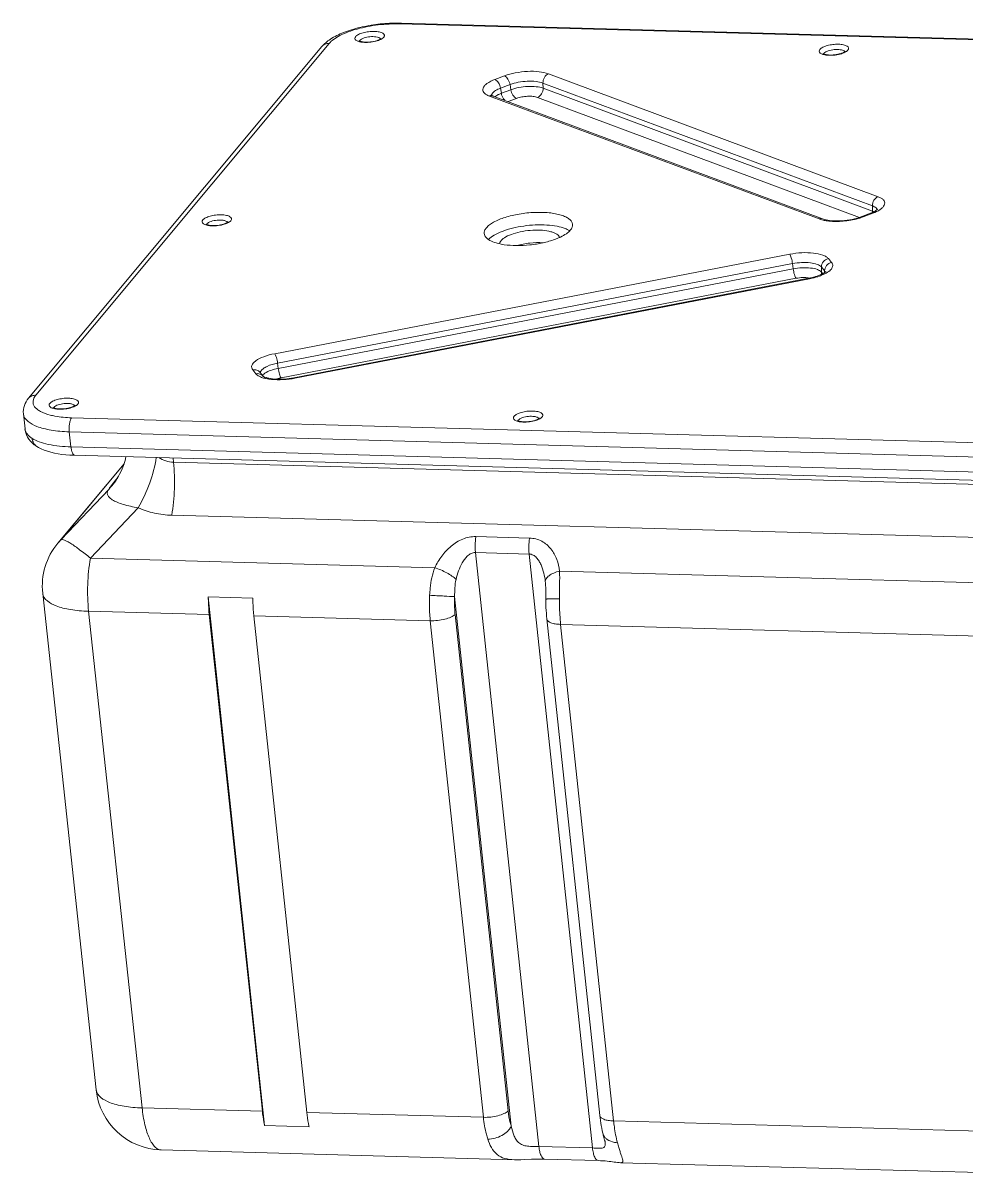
# Model space of a CAD drawing. Extents: x 36536 to 256213, y 18389 to 106449.
# Drawn here: x 247252 to 247708, y 80115 to 80672 of the extents above; entities that cross this region are included whole.
import ezdxf

# ---------------------------------------------------------------- set-up
doc = ezdxf.new("R2010")
doc.units = 0
doc.header["$LTSCALE"] = 1000
doc.header["$MEASUREMENT"] = 0
doc.layers.add('01-细实线', color=3, linetype='Continuous', lineweight=18)

# ---------------------------------------------------------------- blocks, each defined once
blk = doc.blocks.new('sadaffgdfhfgh')
at = {"layer": '01-细实线'}
for p, q in [((246093.82, 81812.687), (246026.242, 81814.559)), ((246093.88, 81812.725), (246026.313, 81814.596)), ((246022.463, 81813.461), (246008.299, 81796.47)), ((246022.812, 81813.611), (246008.646, 81796.619)), ((246033.413, 81812.149), (246049.329, 81806.211)), ((246030.821, 81811.873), (246031.279, 81812.046)), ((246031.094, 81811.454), (246031.552, 81811.627)), ((246031.552, 81811.627), (246031.592, 81811.378)), ((246033.143, 81811.703), (246033.151, 81811.453)), ((246033.143, 81811.703), (246049.06, 81805.766)), ((246046.478, 81805.133), (246030.561, 81811.071)), ((246046.653, 81805.137), (246030.736, 81811.074)), ((246031.094, 81811.454), (246031.134, 81811.204)), ((246031.134, 81811.204), (246031.592, 81811.378)), ((246031.459, 81810.805), (246031.866, 81810.959)), ((246032.882, 81811.008), (246048.427, 81805.209)), ((246033.151, 81811.453), (246049.068, 81805.515)), ((246048.971, 81805.412), (246048.513, 81805.239)), ((246049.07, 81805.409), (246048.612, 81805.236)), ((246049.06, 81805.766), (246049.068, 81805.515)), ((246020.186, 81798.625), (246045.061, 81803.432)), ((246046.931, 81803.219), (246047.086, 81803.028)), ((246020.324, 81798.168), (246045.199, 81802.976)), ((246020.356, 81797.917), (246045.231, 81802.725)), ((246045.199, 81802.976), (246045.231, 81802.725)), ((246046.593, 81802.817), (246046.597, 81802.568)), ((246046.593, 81802.817), (246046.748, 81802.626)), ((246046.748, 81802.626), (246046.75, 81802.546)), ((246020.494, 81797.46), (246045.369, 81802.268)), ((246045.99, 81802.27), (246021.116, 81797.462)), ((246046.026, 81802.249), (246021.151, 81797.441)), ((246046.597, 81802.568), (246046.661, 81802.491)), ((246020.324, 81798.168), (246020.356, 81797.917)), ((246019.281, 81797.654), (246019.126, 81797.845)), ((246019.622, 81797.539), (246019.467, 81797.73)), ((246008.046, 81795.719), (246008.125, 81794.99)), ((246010.376, 81795.528), (246077.954, 81793.656)), ((246010.266, 81794.851), (246010.344, 81794.123)), ((246010.266, 81794.851), (246077.844, 81792.979)), ((246008.701, 81794.141), (246008.696, 81794.145)), ((246077.921, 81792.251), (246010.344, 81794.123)), ((246012.908, 81793.308), (246009.715, 81789.478)), ((246012.9, 81793.283), (246009.864, 81789.642)), ((246015.276, 81793.585), (246015.297, 81793.387)), ((246075.75, 81791.713), (246015.297, 81793.387)), ((246012.512, 81792.526), (246012.598, 81792.629)), ((246012.697, 81792.802), (246012.697, 81792.801)), ((246012.17, 81792.073), (246009.864, 81789.642)), ((246011.282, 81788.748), (246013.587, 81791.18)), ((246075.667, 81789.148), (246015.215, 81790.822)), ((246029.905, 81789.791), (246032.5, 81789.719)), ((246011.282, 81788.748), (246027.919, 81788.287)), ((246032.946, 81760.326), (246029.88, 81789.02)), ((246029.88, 81789.02), (246032.475, 81788.948)), ((246035.537, 81760.254), (246032.475, 81788.948)), ((246056.179, 81787.505), (246033.947, 81788.12)), ((246033.257, 81787.606), (246033.26, 81787.572)), ((246033.26, 81787.572), (246033.261, 81787.57)), ((246033.26, 81787.572), (246033.266, 81787.508)), ((246008.98, 81787.049), (246011.562, 81763.06)), ((246033.279, 81787.114), (246033.28, 81786.773)), ((246016.978, 81786.883), (246019.698, 81761.333)), ((246016.978, 81786.883), (246019.128, 81786.823)), ((246031.614, 81761.306), (246028.879, 81786.894)), ((246011.199, 81786.18), (246013.782, 81762.191)), ((246011.199, 81786.18), (246017.028, 81786.019)), ((246019.589, 81762.031), (246017.028, 81786.019)), ((246021.739, 81761.971), (246019.178, 81785.959)), ((246019.178, 81785.959), (246027.703, 81785.723)), ((246031.461, 81762.043), (246028.898, 81786.031)), ((246030.266, 81761.735), (246027.703, 81785.723)), ((246033.332, 81785.81), (246035.892, 81761.822)), ((246033.998, 81785.549), (246036.558, 81761.561)), ((246055.963, 81784.94), (246033.998, 81785.549)), ((246019.589, 81762.031), (246013.782, 81762.191)), ((246030.266, 81761.735), (246021.739, 81761.971)), ((246035.892, 81761.822), (246035.892, 81761.822)), ((246058.526, 81760.952), (246036.558, 81761.561)), ((246021.848, 81761.273), (246019.698, 81761.333)), ((246035.537, 81760.254), (246032.946, 81760.326)), ((246036.141, 81760.577), (246036.141, 81760.576)), ((246031.771, 81759.686), (246014.704, 81760.159)), ((246035.814, 81759.645), (246033.223, 81759.716)), ((246060.031, 81758.903), (246036.896, 81759.544))]:
    blk.add_line(p, q, dxfattribs=at)
for points in [[(246008.124, 81794.991), (246008.135, 81794.92), (246008.161, 81794.81), (246008.2, 81794.702), (246008.252, 81794.597)], [(246008.252, 81794.597), (246008.316, 81794.497), (246008.392, 81794.402), (246008.478, 81794.313), (246008.575, 81794.23), (246008.682, 81794.154), (246008.696, 81794.145)], [(246008.701, 81794.141), (246008.779, 81794.096), (246008.912, 81794.028), (246009.056, 81793.968), (246009.21, 81793.914), (246009.374, 81793.866), (246009.546, 81793.826), (246009.725, 81793.791), (246009.911, 81793.763), (246010.101, 81793.742), (246010.292, 81793.727), (246010.484, 81793.717), (246078.105, 81791.844)], [(246012.996, 81793.648), (246012.958, 81793.472), (246012.882, 81793.224), (246012.785, 81792.982), (246012.697, 81792.802)], [(246012.697, 81792.801), (246012.68, 81792.769), (246012.644, 81792.705), (246012.612, 81792.651), (246012.585, 81792.608), (246012.563, 81792.575), (246012.547, 81792.551), (246012.536, 81792.535), (246012.532, 81792.53)], [(246033.266, 81787.508), (246033.272, 81787.42), (246033.276, 81787.324), (246033.278, 81787.221), (246033.279, 81787.114)], [(246033.28, 81786.773), (246033.282, 81786.639), (246033.285, 81786.501), (246033.29, 81786.363), (246033.298, 81786.226), (246033.307, 81786.089), (246033.318, 81785.953), (246033.332, 81785.81)], [(246035.892, 81761.822), (246035.904, 81761.711), (246035.92, 81761.586), (246035.938, 81761.461), (246035.959, 81761.337), (246035.982, 81761.213), (246036.007, 81761.09), (246036.036, 81760.968), (246036.047, 81760.923)], [(246036.047, 81760.923), (246036.059, 81760.875), (246036.072, 81760.828), (246036.123, 81760.638)], [(246036.123, 81760.638), (246036.13, 81760.61), (246036.136, 81760.588), (246036.14, 81760.571), (246036.14, 81760.569)], [(246031.778, 81759.686), (246031.894, 81759.685), (246032.069, 81759.687), (246032.244, 81759.693), (246032.591, 81759.708)], [(246032.591, 81759.708), (246032.762, 81759.714), (246032.926, 81759.718), (246033.083, 81759.719), (246033.223, 81759.716)], [(246035.813, 81759.645), (246035.919, 81759.641), (246036.034, 81759.634), (246036.143, 81759.626), (246036.244, 81759.616), (246036.339, 81759.606), (246036.428, 81759.595)], [(246036.428, 81759.595), (246036.589, 81759.574), (246036.667, 81759.564), (246036.743, 81759.555), (246036.82, 81759.549), (246036.906, 81759.544)]]:
    blk.add_lwpolyline(points, dxfattribs=at)
for centre, radius, start, end in [((246026.117, 81807.368), 7.231, 88.999, 90.3676), ((246026.121, 81807.654), 6.945, 88.4145, 88.9942), ((246024.372, 81813.693), 0.0978, 153.6596, 159.5442), ((246022.761, 81813.213), 0.388, 135.2325, 140.2054), ((246046.796, 81813.072), 0.0978, 153.6596, 159.5442), ((246030.658, 81810.864), 0.224, 69.5483, 76.2894), ((246031.218, 81810.561), 0.618, 127.9723, 129.1637), ((246048.301, 81807.188), 1.898, 290.6747, 293.4222), ((246048.586, 81805.503), 0.482, 353.8223, 355.98), ((246048.613, 81805.501), 0.456, 355.9402, 1.7651), ((246048.264, 81807.545), 2.283, 290.6796, 293.4033), ((246016.986, 81804.833), 0.0978, 153.6596, 159.5442), ((246047.711, 81807.363), 2.271, 288.228, 290.6753), ((246047.671, 81807.729), 2.665, 288.2253, 290.6819), ((246032.568, 81807.299), 3.355, 290.0145, 292.6509), ((246032.775, 81806.805), 2.82, 292.6436, 295.6051), ((246045.329, 81805.694), 3.487, 280.9387, 281.4421), ((246045.379, 81805.46), 3.248, 281.3887, 284.8228), ((246045.302, 81805.994), 3.815, 280.9312, 282.865), ((246020.361, 81801.557), 4.191, 277.2768, 279.0694), ((246020.427, 81801.026), 3.63, 279.1318, 280.9293), ((246020.388, 81801.392), 4.024, 279.0641, 280.9301), ((246009.599, 81795.972), 0.0978, 153.6596, 159.5442), ((246032.023, 81795.351), 0.0978, 153.6596, 159.5442), ((246009.859, 81794.303), 3.211, 316.0189, 332.1195), ((246010.767, 81794.268), 2.465, 315.4494, 317.3838), ((246010.773, 81794.262), 2.457, 315.0531, 315.4485), ((246012.21, 81787.397), 3.25, 140.2095, 186.1535), ((246011.622, 81787.888), 2.482, 135.0571, 140.1902), ((246034.54, 81702.694), 84.09, 90.41057, 90.68375), ((246014.794, 81763.408), 3.25, 186.1458, 268.4101)]:
    blk.add_arc(centre, radius, start, end, dxfattribs=at)
for points, knots in [([(246026.242, 81814.559), (246025.891, 81814.568), (246025.191, 81814.533), (246024.211, 81814.348), (246023.484, 81814.092), (246023.04, 81813.83), (246022.874, 81813.686), (246022.812, 81813.611)], [0, 0, 0, 0, 0.28958, 0.575578, 0.820968, 0.919664, 1, 1, 1, 1]), ([(246022.878, 81813.819), (246023.077, 81813.949), (246023.542, 81814.172), (246024.317, 81814.407), (246025.175, 81814.558), (246025.771, 81814.597), (246026.07, 81814.599)], [0, 0, 0, 0, 0.21468, 0.461829, 0.729643, 1, 1, 1, 1]), ([(246026.242, 81814.559), (246026.248, 81814.565), (246026.267, 81814.583), (246026.294, 81814.597), (246026.313, 81814.596)], [0, 0, 0, 0, 0.301601, 1, 1, 1, 1]), ([(246022.581, 81813.587), (246022.603, 81813.608), (246022.697, 81813.692), (246022.798, 81813.767), (246022.878, 81813.819)], [0, 0, 0, 0, 0.24229, 1, 1, 1, 1]), ([(246024.437, 81813.669), (246024.371, 81813.676), (246024.279, 81813.692), (246024.172, 81813.733), (246024.102, 81813.773), (246024.043, 81813.854), (246024.077, 81813.923), (246024.098, 81813.948)], [0, 0, 0, 0, 0.366044, 0.513764, 0.636012, 0.816673, 1, 1, 1, 1]), ([(246024.098, 81813.948), (246024.134, 81813.991), (246024.252, 81814.066), (246024.464, 81814.141), (246024.721, 81814.189), (246024.986, 81814.203), (246025.192, 81814.183), (246025.33, 81814.145), (246025.42, 81814.105), (246025.49, 81814.039), (246025.483, 81813.958), (246025.462, 81813.926), (246025.45, 81813.91)], [0, 0, 0, 0, 0.105609, 0.251041, 0.420555, 0.592184, 0.743503, 0.80586, 0.85747, 0.930395, 0.962334, 1, 1, 1, 1]), ([(246024.26, 81813.737), (246024.259, 81813.739), (246024.255, 81813.742), (246024.259, 81813.74), (246024.263, 81813.736), (246024.275, 81813.731), (246024.291, 81813.723), (246024.322, 81813.712), (246024.347, 81813.704), (246024.366, 81813.7)], [0, 0, 0, 0, 0.044974, 0.04924, 0.101177, 0.201769, 0.348301, 0.534283, 1, 1, 1, 1]), ([(246024.302, 81813.762), (246024.323, 81813.787), (246024.388, 81813.833), (246024.46, 81813.863), (246024.502, 81813.877)], [0, 0, 0, 0, 0.427384, 1, 1, 1, 1]), ([(246024.502, 81813.877), (246024.594, 81813.909), (246024.786, 81813.945), (246024.982, 81813.946), (246025.077, 81813.932)], [0, 0, 0, 0, 0.503804, 1, 1, 1, 1]), ([(246024.515, 81813.679), (246024.614, 81813.672), (246024.813, 81813.679), (246025.009, 81813.717), (246025.103, 81813.746)], [0, 0, 0, 0, 0.503003, 1, 1, 1, 1]), ([(246025.077, 81813.932), (246025.125, 81813.925), (246025.205, 81813.908), (246025.28, 81813.864), (246025.298, 81813.836)], [0, 0, 0, 0, 0.597592, 1, 1, 1, 1]), ([(246025.45, 81813.91), (246025.412, 81813.865), (246025.289, 81813.789), (246025.157, 81813.744), (246025.078, 81813.723)], [0, 0, 0, 0, 0.419625, 1, 1, 1, 1]), ([(246025.103, 81813.746), (246025.151, 81813.761), (246025.224, 81813.79), (246025.293, 81813.829), (246025.314, 81813.849)], [0, 0, 0, 0, 0.634988, 1, 1, 1, 1]), ([(246025.314, 81813.849), (246025.315, 81813.85), (246025.317, 81813.852), (246025.318, 81813.854), (246025.319, 81813.854)], [0, 0, 0, 0, 0.593442, 1, 1, 1, 1]), ([(246022.812, 81813.611), (246022.751, 81813.611), (246022.63, 81813.592), (246022.526, 81813.527), (246022.486, 81813.486)], [0, 0, 0, 0, 0.515578, 1, 1, 1, 1]), ([(246024.366, 81813.7), (246024.377, 81813.698), (246024.426, 81813.688), (246024.476, 81813.682), (246024.515, 81813.679)], [0, 0, 0, 0, 0.224817, 1, 1, 1, 1]), ([(246025.078, 81813.723), (246024.972, 81813.695), (246024.759, 81813.66), (246024.542, 81813.659), (246024.437, 81813.669)], [0, 0, 0, 0, 0.506625, 1, 1, 1, 1]), ([(246046.861, 81813.048), (246046.795, 81813.055), (246046.703, 81813.07), (246046.596, 81813.112), (246046.526, 81813.152), (246046.467, 81813.233), (246046.501, 81813.301), (246046.522, 81813.327)], [0, 0, 0, 0, 0.366044, 0.513764, 0.636012, 0.816673, 1, 1, 1, 1]), ([(246046.522, 81813.327), (246046.558, 81813.37), (246046.675, 81813.444), (246046.888, 81813.52), (246047.145, 81813.568), (246047.409, 81813.582), (246047.616, 81813.562), (246047.754, 81813.524), (246047.844, 81813.483), (246047.914, 81813.417), (246047.907, 81813.337), (246047.886, 81813.305), (246047.873, 81813.289)], [0, 0, 0, 0, 0.105609, 0.251041, 0.420555, 0.592184, 0.743503, 0.80586, 0.85747, 0.930395, 0.962334, 1, 1, 1, 1]), ([(246046.725, 81813.141), (246046.747, 81813.166), (246046.812, 81813.212), (246046.883, 81813.242), (246046.926, 81813.256)], [0, 0, 0, 0, 0.427384, 1, 1, 1, 1]), ([(246046.926, 81813.256), (246047.018, 81813.288), (246047.21, 81813.324), (246047.405, 81813.325), (246047.5, 81813.311)], [0, 0, 0, 0, 0.503804, 1, 1, 1, 1]), ([(246047.5, 81813.311), (246047.549, 81813.304), (246047.628, 81813.287), (246047.704, 81813.243), (246047.722, 81813.215)], [0, 0, 0, 0, 0.597592, 1, 1, 1, 1]), ([(246047.873, 81813.289), (246047.836, 81813.244), (246047.713, 81813.168), (246047.58, 81813.122), (246047.502, 81813.102)], [0, 0, 0, 0, 0.419625, 1, 1, 1, 1]), ([(246047.527, 81813.125), (246047.574, 81813.14), (246047.648, 81813.168), (246047.717, 81813.208), (246047.738, 81813.228)], [0, 0, 0, 0, 0.634988, 1, 1, 1, 1]), ([(246047.738, 81813.228), (246047.739, 81813.229), (246047.741, 81813.231), (246047.742, 81813.233), (246047.743, 81813.233)], [0, 0, 0, 0, 0.593442, 1, 1, 1, 1]), ([(246046.684, 81813.116), (246046.683, 81813.117), (246046.679, 81813.121), (246046.683, 81813.119), (246046.687, 81813.115), (246046.699, 81813.109), (246046.715, 81813.102), (246046.745, 81813.09), (246046.771, 81813.083), (246046.79, 81813.079)], [0, 0, 0, 0, 0.044974, 0.04924, 0.101177, 0.201769, 0.348301, 0.534283, 1, 1, 1, 1]), ([(246046.79, 81813.079), (246046.801, 81813.077), (246046.85, 81813.067), (246046.9, 81813.061), (246046.939, 81813.058)], [0, 0, 0, 0, 0.224817, 1, 1, 1, 1]), ([(246047.502, 81813.102), (246047.396, 81813.074), (246047.183, 81813.039), (246046.966, 81813.037), (246046.861, 81813.048)], [0, 0, 0, 0, 0.506625, 1, 1, 1, 1]), ([(246046.939, 81813.058), (246047.038, 81813.051), (246047.237, 81813.058), (246047.433, 81813.096), (246047.527, 81813.125)], [0, 0, 0, 0, 0.503003, 1, 1, 1, 1]), ([(246031.279, 81812.046), (246031.45, 81812.111), (246031.821, 81812.208), (246032.388, 81812.276), (246032.929, 81812.266), (246033.269, 81812.202), (246033.413, 81812.149)], [0, 0, 0, 0, 0.253177, 0.527755, 0.787617, 1, 1, 1, 1]), ([(246033.413, 81812.149), (246033.331, 81812.118), (246033.19, 81811.982), (246033.14, 81811.797), (246033.143, 81811.703)], [0, 0, 0, 0, 0.481534, 1, 1, 1, 1]), ([(246030.561, 81811.071), (246030.506, 81811.091), (246030.409, 81811.136), (246030.293, 81811.226), (246030.232, 81811.337), (246030.242, 81811.46), (246030.316, 81811.576), (246030.5, 81811.736), (246030.685, 81811.821), (246030.821, 81811.873)], [0, 0, 0, 0, 0.139598, 0.250856, 0.340965, 0.42713, 0.528999, 0.657525, 1, 1, 1, 1]), ([(246030.821, 81811.873), (246030.893, 81811.846), (246031.018, 81811.709), (246031.079, 81811.547), (246031.094, 81811.454)], [0, 0, 0, 0, 0.450356, 1, 1, 1, 1]), ([(246031.279, 81812.046), (246031.351, 81812.019), (246031.476, 81811.882), (246031.537, 81811.72), (246031.552, 81811.627)], [0, 0, 0, 0, 0.450356, 1, 1, 1, 1]), ([(246031.552, 81811.627), (246031.68, 81811.675), (246031.957, 81811.748), (246032.38, 81811.799), (246032.783, 81811.791), (246033.036, 81811.743), (246033.143, 81811.703)], [0, 0, 0, 0, 0.253195, 0.527751, 0.787603, 1, 1, 1, 1]), ([(246031.592, 81811.378), (246031.718, 81811.425), (246031.989, 81811.496), (246032.403, 81811.546), (246032.798, 81811.539), (246033.046, 81811.492), (246033.151, 81811.453)], [0, 0, 0, 0, 0.253195, 0.527751, 0.787603, 1, 1, 1, 1]), ([(246030.561, 81811.071), (246030.574, 81811.075), (246030.622, 81811.09), (246030.675, 81811.091), (246030.711, 81811.082)], [0, 0, 0, 0, 0.261345, 1, 1, 1, 1]), ([(246030.736, 81811.074), (246030.71, 81811.084), (246030.674, 81811.1), (246030.64, 81811.12), (246030.632, 81811.128)], [0, 0, 0, 0, 0.705077, 1, 1, 1, 1]), ([(246030.703, 81811.205), (246030.742, 81811.259), (246030.869, 81811.357), (246031.01, 81811.422), (246031.094, 81811.454)], [0, 0, 0, 0, 0.425535, 1, 1, 1, 1]), ([(246030.838, 81811.048), (246030.847, 81811.055), (246030.888, 81811.086), (246030.933, 81811.112), (246030.967, 81811.13)], [0, 0, 0, 0, 0.231036, 1, 1, 1, 1]), ([(246030.967, 81811.13), (246030.98, 81811.137), (246031.035, 81811.164), (246031.091, 81811.188), (246031.134, 81811.204)], [0, 0, 0, 0, 0.236484, 1, 1, 1, 1]), ([(246031.295, 81810.866), (246031.274, 81810.887), (246031.197, 81810.987), (246031.149, 81811.109), (246031.134, 81811.204)], [0, 0, 0, 0, 0.236027, 1, 1, 1, 1]), ([(246031.866, 81810.959), (246031.794, 81810.986), (246031.669, 81811.122), (246031.607, 81811.285), (246031.592, 81811.378)], [0, 0, 0, 0, 0.450356, 1, 1, 1, 1]), ([(246031.866, 81810.959), (246031.948, 81810.989), (246032.124, 81811.036), (246032.394, 81811.068), (246032.652, 81811.063), (246032.814, 81811.033), (246032.882, 81811.008)], [0, 0, 0, 0, 0.253177, 0.527751, 0.787618, 1, 1, 1, 1]), ([(246032.882, 81811.008), (246032.964, 81811.038), (246033.105, 81811.174), (246033.154, 81811.359), (246033.151, 81811.453)], [0, 0, 0, 0, 0.481534, 1, 1, 1, 1]), ([(246049.329, 81806.211), (246049.248, 81806.18), (246049.107, 81806.044), (246049.057, 81805.86), (246049.06, 81805.766)], [0, 0, 0, 0, 0.481534, 1, 1, 1, 1]), ([(246049.329, 81806.211), (246049.382, 81806.191), (246049.475, 81806.149), (246049.587, 81806.065), (246049.652, 81805.964), (246049.656, 81805.849), (246049.601, 81805.738), (246049.448, 81805.584), (246049.289, 81805.501), (246049.171, 81805.45)], [0, 0, 0, 0, 0.144946, 0.262101, 0.357314, 0.445335, 0.544957, 0.668614, 1, 1, 1, 1]), ([(246034.572, 81804.879), (246034.567, 81804.925), (246034.53, 81805.022), (246034.411, 81805.142), (246034.237, 81805.245), (246034.012, 81805.329), (246033.741, 81805.394), (246033.312, 81805.454), (246032.723, 81805.464), (246032.008, 81805.39), (246031.342, 81805.235), (246030.859, 81805.045), (246030.565, 81804.86), (246030.454, 81804.759), (246030.411, 81804.708)], [0, 0, 0, 0, 0.030488, 0.066242, 0.110215, 0.163294, 0.225134, 0.294643, 0.450073, 0.614242, 0.770091, 0.902034, 0.955594, 1, 1, 1, 1]), ([(246049.07, 81805.409), (246049.062, 81805.412), (246049.03, 81805.422), (246048.994, 81805.421), (246048.971, 81805.412)], [0, 0, 0, 0, 0.271993, 1, 1, 1, 1]), ([(246049.312, 81805.604), (246049.289, 81805.577), (246049.205, 81805.519), (246049.116, 81805.472), (246049.055, 81805.446)], [0, 0, 0, 0, 0.348323, 1, 1, 1, 1]), ([(246049.06, 81805.766), (246049.089, 81805.755), (246049.18, 81805.716), (246049.27, 81805.648), (246049.293, 81805.584)], [0, 0, 0, 0, 0.313569, 1, 1, 1, 1]), ([(246049.314, 81805.601), (246049.315, 81805.604), (246049.321, 81805.615), (246049.314, 81805.606), (246049.312, 81805.604)], [0, 0, 0, 0, 0.549381, 1, 1, 1, 1]), ([(246017.05, 81804.809), (246016.985, 81804.816), (246016.893, 81804.831), (246016.785, 81804.873), (246016.716, 81804.913), (246016.656, 81804.993), (246016.69, 81805.062), (246016.711, 81805.088)], [0, 0, 0, 0, 0.366044, 0.513764, 0.636012, 0.816673, 1, 1, 1, 1]), ([(246016.711, 81805.088), (246016.748, 81805.131), (246016.865, 81805.205), (246017.077, 81805.28), (246017.335, 81805.329), (246017.599, 81805.342), (246017.805, 81805.323), (246017.943, 81805.284), (246018.033, 81805.244), (246018.103, 81805.178), (246018.097, 81805.098), (246018.076, 81805.066), (246018.063, 81805.05)], [0, 0, 0, 0, 0.105609, 0.251041, 0.420555, 0.592184, 0.743503, 0.80586, 0.85747, 0.930395, 0.962334, 1, 1, 1, 1]), ([(246016.873, 81804.877), (246016.872, 81804.878), (246016.868, 81804.882), (246016.872, 81804.88), (246016.877, 81804.876), (246016.888, 81804.87), (246016.904, 81804.863), (246016.935, 81804.851), (246016.961, 81804.844), (246016.98, 81804.84)], [0, 0, 0, 0, 0.044974, 0.04924, 0.101177, 0.201769, 0.348301, 0.534283, 1, 1, 1, 1]), ([(246016.915, 81804.902), (246016.936, 81804.927), (246017.001, 81804.973), (246017.073, 81805.003), (246017.115, 81805.017)], [0, 0, 0, 0, 0.427384, 1, 1, 1, 1]), ([(246016.98, 81804.84), (246016.991, 81804.837), (246017.04, 81804.827), (246017.09, 81804.822), (246017.128, 81804.819)], [0, 0, 0, 0, 0.224817, 1, 1, 1, 1]), ([(246017.691, 81804.862), (246017.586, 81804.834), (246017.372, 81804.8), (246017.156, 81804.798), (246017.05, 81804.809)], [0, 0, 0, 0, 0.506625, 1, 1, 1, 1]), ([(246017.115, 81805.017), (246017.207, 81805.048), (246017.399, 81805.085), (246017.595, 81805.086), (246017.69, 81805.072)], [0, 0, 0, 0, 0.503804, 1, 1, 1, 1]), ([(246017.128, 81804.819), (246017.228, 81804.812), (246017.427, 81804.819), (246017.622, 81804.857), (246017.716, 81804.886)], [0, 0, 0, 0, 0.503003, 1, 1, 1, 1]), ([(246017.69, 81805.072), (246017.738, 81805.065), (246017.818, 81805.048), (246017.894, 81805.003), (246017.912, 81804.976)], [0, 0, 0, 0, 0.597592, 1, 1, 1, 1]), ([(246018.063, 81805.05), (246018.025, 81805.005), (246017.902, 81804.929), (246017.77, 81804.883), (246017.691, 81804.862)], [0, 0, 0, 0, 0.419625, 1, 1, 1, 1]), ([(246017.716, 81804.886), (246017.764, 81804.901), (246017.837, 81804.929), (246017.906, 81804.969), (246017.927, 81804.989)], [0, 0, 0, 0, 0.634988, 1, 1, 1, 1]), ([(246017.927, 81804.989), (246017.928, 81804.99), (246017.93, 81804.992), (246017.932, 81804.993), (246017.932, 81804.994)], [0, 0, 0, 0, 0.593442, 1, 1, 1, 1]), ([(246034.223, 81804.669), (246034.096, 81804.72), (246033.802, 81804.798), (246033.129, 81804.875), (246032.398, 81804.837), (246031.679, 81804.701), (246031.196, 81804.555), (246030.802, 81804.377), (246030.587, 81804.224), (246030.508, 81804.142)], [0, 0, 0, 0, 0.106134, 0.233524, 0.522545, 0.666856, 0.799059, 0.911683, 1, 1, 1, 1]), ([(246034.466, 81804.596), (246034.502, 81804.638), (246034.559, 81804.726), (246034.577, 81804.832), (246034.572, 81804.879)], [0, 0, 0, 0, 0.540947, 1, 1, 1, 1]), ([(246046.478, 81805.133), (246046.493, 81805.138), (246046.549, 81805.155), (246046.612, 81805.152), (246046.653, 81805.137)], [0, 0, 0, 0, 0.26311, 1, 1, 1, 1]), ([(246046.868, 81805.041), (246046.841, 81805.045), (246046.738, 81805.06), (246046.637, 81805.083), (246046.564, 81805.104)], [0, 0, 0, 0, 0.266764, 1, 1, 1, 1]), ([(246048.421, 81805.207), (246048.272, 81805.157), (246047.953, 81805.083), (246047.472, 81805.034), (246047.032, 81805.047), (246046.762, 81805.096), (246046.653, 81805.137)], [0, 0, 0, 0, 0.263424, 0.545749, 0.806099, 1, 1, 1, 1]), ([(246048.274, 81805.131), (246048.039, 81805.073), (246047.571, 81805.004), (246047.096, 81805.01), (246046.868, 81805.041)], [0, 0, 0, 0, 0.51231, 1, 1, 1, 1]), ([(246048.504, 81805.198), (246048.486, 81805.192), (246048.41, 81805.167), (246048.333, 81805.146), (246048.274, 81805.131)], [0, 0, 0, 0, 0.243102, 1, 1, 1, 1]), ([(246048.612, 81805.236), (246048.604, 81805.239), (246048.571, 81805.248), (246048.535, 81805.247), (246048.513, 81805.239)], [0, 0, 0, 0, 0.271993, 1, 1, 1, 1]), ([(246030.411, 81804.708), (246030.376, 81804.665), (246030.318, 81804.578), (246030.301, 81804.472), (246030.306, 81804.425)], [0, 0, 0, 0, 0.540947, 1, 1, 1, 1]), ([(246030.306, 81804.425), (246030.313, 81804.361), (246030.385, 81804.222), (246030.598, 81804.075), (246030.902, 81803.959), (246031.138, 81803.912), (246031.269, 81803.893)], [0, 0, 0, 0, 0.165745, 0.379235, 0.658109, 1, 1, 1, 1]), ([(246033.949, 81804.242), (246033.928, 81804.309), (246033.835, 81804.397), (246033.681, 81804.474), (246033.452, 81804.548), (246033.105, 81804.598), (246032.646, 81804.6), (246032.171, 81804.545), (246031.731, 81804.439), (246031.376, 81804.295), (246031.183, 81804.162), (246031.121, 81804.087)], [0, 0, 0, 0, 0.0689, 0.115493, 0.170833, 0.304669, 0.460063, 0.622156, 0.774975, 0.904101, 1, 1, 1, 1]), ([(246033.994, 81804.262), (246034.091, 81804.309), (246034.261, 81804.403), (246034.411, 81804.53), (246034.466, 81804.596)], [0, 0, 0, 0, 0.555599, 1, 1, 1, 1]), ([(246034.431, 81804.561), (246034.416, 81804.572), (246034.35, 81804.613), (246034.279, 81804.646), (246034.223, 81804.669)], [0, 0, 0, 0, 0.230529, 1, 1, 1, 1]), ([(246031.121, 81804.087), (246031.11, 81804.075), (246031.076, 81804.03), (246031.053, 81803.975), (246031.049, 81803.934)], [0, 0, 0, 0, 0.280466, 1, 1, 1, 1]), ([(246031.269, 81803.893), (246031.465, 81803.864), (246031.878, 81803.837), (246032.507, 81803.869), (246033.129, 81803.967), (246033.53, 81804.078), (246033.717, 81804.147)], [0, 0, 0, 0, 0.238876, 0.498997, 0.759634, 1, 1, 1, 1]), ([(246033.156, 81803.986), (246032.941, 81804.001), (246032.509, 81803.988), (246032.083, 81803.91), (246031.877, 81803.85)], [0, 0, 0, 0, 0.500058, 1, 1, 1, 1]), ([(246045.061, 81803.432), (246045.256, 81803.47), (246045.641, 81803.516), (246046.181, 81803.505), (246046.579, 81803.43), (246046.816, 81803.322), (246046.901, 81803.255), (246046.931, 81803.219)], [0, 0, 0, 0, 0.307549, 0.598375, 0.835838, 0.927267, 1, 1, 1, 1]), ([(246045.061, 81803.432), (246045.078, 81803.411), (246045.107, 81803.351), (246045.16, 81803.2), (246045.187, 81803.069), (246045.199, 81802.976)], [0, 0, 0, 0, 0.169039, 0.41301, 1, 1, 1, 1]), ([(246046.931, 81803.219), (246046.838, 81803.201), (246046.664, 81803.099), (246046.592, 81802.908), (246046.593, 81802.817)], [0, 0, 0, 0, 0.506165, 1, 1, 1, 1]), ([(246045.199, 81802.976), (246045.344, 81803.004), (246045.631, 81803.038), (246046.036, 81803.03), (246046.361, 81802.968), (246046.544, 81802.877), (246046.593, 81802.817)], [0, 0, 0, 0, 0.30798, 0.599151, 0.836936, 1, 1, 1, 1]), ([(246045.231, 81802.725), (246045.373, 81802.752), (246045.654, 81802.786), (246046.051, 81802.777), (246046.37, 81802.717), (246046.548, 81802.628), (246046.597, 81802.568)], [0, 0, 0, 0, 0.30798, 0.599151, 0.836936, 1, 1, 1, 1]), ([(246045.369, 81802.268), (246045.352, 81802.289), (246045.322, 81802.349), (246045.269, 81802.5), (246045.243, 81802.631), (246045.231, 81802.725)], [0, 0, 0, 0, 0.169039, 0.41301, 1, 1, 1, 1]), ([(246046.801, 81802.586), (246046.802, 81802.59), (246046.808, 81802.601), (246046.798, 81802.587), (246046.782, 81802.573), (246046.74, 81802.537), (246046.688, 81802.505), (246046.634, 81802.476), (246046.567, 81802.443), (246046.472, 81802.403), (246046.347, 81802.358), (246046.257, 81802.332), (246046.21, 81802.32)], [0, 0, 0, 0, 0.016473, 0.026923, 0.050118, 0.132302, 0.253672, 0.326579, 0.406597, 0.58502, 0.784226, 1, 1, 1, 1]), ([(246047.086, 81803.028), (246047.104, 81803.007), (246047.133, 81802.959), (246047.151, 81802.845), (246047.092, 81802.728), (246046.993, 81802.63), (246046.841, 81802.519), (246046.704, 81802.454), (246046.606, 81802.414)], [0, 0, 0, 0, 0.093965, 0.181085, 0.374955, 0.499372, 0.645354, 1, 1, 1, 1]), ([(246047.086, 81803.028), (246046.993, 81803.011), (246046.819, 81802.908), (246046.747, 81802.718), (246046.748, 81802.626)], [0, 0, 0, 0, 0.506165, 1, 1, 1, 1]), ([(246045.369, 81802.268), (246045.48, 81802.29), (246045.63, 81802.305), (246045.779, 81802.304), (246045.815, 81802.302)], [0, 0, 0, 0, 0.756759, 1, 1, 1, 1]), ([(246045.815, 81802.302), (246045.834, 81802.301), (246045.904, 81802.297), (246045.974, 81802.288), (246046.025, 81802.277)], [0, 0, 0, 0, 0.265847, 1, 1, 1, 1]), ([(246046.026, 81802.249), (246046.023, 81802.252), (246046.014, 81802.262), (246046, 81802.272), (246045.99, 81802.27)], [0, 0, 0, 0, 0.333221, 1, 1, 1, 1]), ([(246046.606, 81802.414), (246046.571, 81802.4), (246046.423, 81802.345), (246046.27, 81802.302), (246046.152, 81802.275)], [0, 0, 0, 0, 0.234556, 1, 1, 1, 1]), ([(246019.126, 81797.845), (246019.102, 81797.874), (246019.064, 81797.943), (246019.075, 81798.067), (246019.15, 81798.182), (246019.335, 81798.342), (246019.688, 81798.506), (246020.006, 81798.59), (246020.186, 81798.625)], [0, 0, 0, 0, 0.076042, 0.148978, 0.235292, 0.344238, 0.634254, 1, 1, 1, 1]), ([(246019.529, 81797.8), (246019.558, 81797.844), (246019.65, 81797.926), (246019.911, 81798.069), (246020.151, 81798.135), (246020.324, 81798.168)], [0, 0, 0, 0, 0.175625, 0.406329, 1, 1, 1, 1]), ([(246020.186, 81798.625), (246020.203, 81798.604), (246020.233, 81798.544), (246020.285, 81798.393), (246020.312, 81798.261), (246020.324, 81798.168)], [0, 0, 0, 0, 0.169039, 0.41301, 1, 1, 1, 1]), ([(246019.126, 81797.845), (246019.188, 81797.857), (246019.319, 81797.851), (246019.428, 81797.777), (246019.467, 81797.73)], [0, 0, 0, 0, 0.510868, 1, 1, 1, 1]), ([(246019.281, 81797.654), (246019.344, 81797.667), (246019.474, 81797.661), (246019.583, 81797.586), (246019.622, 81797.539)], [0, 0, 0, 0, 0.510868, 1, 1, 1, 1]), ([(246019.434, 81797.536), (246019.418, 81797.545), (246019.362, 81797.577), (246019.31, 81797.618), (246019.281, 81797.654)], [0, 0, 0, 0, 0.280402, 1, 1, 1, 1]), ([(246019.493, 81797.696), (246019.493, 81797.704), (246019.497, 81797.741), (246019.513, 81797.776), (246019.529, 81797.8)], [0, 0, 0, 0, 0.232523, 1, 1, 1, 1]), ([(246019.591, 81797.575), (246019.596, 81797.581), (246019.616, 81797.606), (246019.64, 81797.627), (246019.659, 81797.643)], [0, 0, 0, 0, 0.232227, 1, 1, 1, 1]), ([(246019.716, 81797.685), (246019.801, 81797.742), (246020.012, 81797.836), (246020.233, 81797.893), (246020.356, 81797.917)], [0, 0, 0, 0, 0.448607, 1, 1, 1, 1]), ([(246020.494, 81797.46), (246020.477, 81797.481), (246020.447, 81797.541), (246020.395, 81797.692), (246020.368, 81797.824), (246020.356, 81797.917)], [0, 0, 0, 0, 0.169039, 0.41301, 1, 1, 1, 1]), ([(246019.777, 81797.421), (246019.752, 81797.426), (246019.66, 81797.447), (246019.569, 81797.476), (246019.506, 81797.502)], [0, 0, 0, 0, 0.271123, 1, 1, 1, 1]), ([(246021.004, 81797.442), (246020.846, 81797.417), (246020.539, 81797.387), (246020.168, 81797.396), (246019.909, 81797.435), (246019.764, 81797.472), (246019.672, 81797.51), (246019.629, 81797.534), (246019.619, 81797.543)], [0, 0, 0, 0, 0.339796, 0.654097, 0.787551, 0.896227, 0.971189, 1, 1, 1, 1]), ([(246019.619, 81797.543), (246019.619, 81797.543), (246019.621, 81797.54), (246019.621, 81797.54), (246019.622, 81797.539)], [0, 0, 0, 0, 0.153996, 1, 1, 1, 1]), ([(246020.892, 81797.399), (246020.696, 81797.374), (246020.323, 81797.353), (246019.949, 81797.385), (246019.777, 81797.421)], [0, 0, 0, 0, 0.529632, 1, 1, 1, 1]), ([(246020.262, 81797.398), (246020.28, 81797.405), (246020.356, 81797.43), (246020.434, 81797.449), (246020.494, 81797.46)], [0, 0, 0, 0, 0.237141, 1, 1, 1, 1]), ([(246021.151, 81797.441), (246021.148, 81797.444), (246021.139, 81797.455), (246021.125, 81797.464), (246021.116, 81797.462)], [0, 0, 0, 0, 0.333221, 1, 1, 1, 1]), ([(246008.046, 81795.718), (246008.031, 81795.854), (246008.068, 81796.133), (246008.213, 81796.367), (246008.298, 81796.47)], [0, 0, 0, 0, 0.506066, 1, 1, 1, 1]), ([(246008.646, 81796.619), (246008.581, 81796.622), (246008.448, 81796.6), (246008.339, 81796.519), (246008.299, 81796.47)], [0, 0, 0, 0, 0.506016, 1, 1, 1, 1]), ([(246008.646, 81796.619), (246008.579, 81796.538), (246008.497, 81796.395), (246008.516, 81796.19), (246008.588, 81796.054), (246008.711, 81795.932), (246008.957, 81795.776), (246009.181, 81795.701), (246009.342, 81795.659)], [0, 0, 0, 0, 0.214734, 0.308885, 0.408521, 0.523485, 0.659437, 1, 1, 1, 1]), ([(246009.325, 81796.227), (246009.361, 81796.271), (246009.478, 81796.345), (246009.691, 81796.42), (246009.948, 81796.469), (246010.212, 81796.482), (246010.419, 81796.463), (246010.557, 81796.424), (246010.647, 81796.384), (246010.717, 81796.318), (246010.71, 81796.237), (246010.689, 81796.205), (246010.676, 81796.19)], [0, 0, 0, 0, 0.105609, 0.251041, 0.420555, 0.592184, 0.743503, 0.80586, 0.85747, 0.930395, 0.962334, 1, 1, 1, 1]), ([(246009.663, 81795.949), (246009.598, 81795.956), (246009.506, 81795.971), (246009.399, 81796.012), (246009.329, 81796.053), (246009.27, 81796.133), (246009.304, 81796.202), (246009.325, 81796.227)], [0, 0, 0, 0, 0.366044, 0.513764, 0.636012, 0.816673, 1, 1, 1, 1]), ([(246009.487, 81796.016), (246009.486, 81796.018), (246009.482, 81796.022), (246009.486, 81796.02), (246009.49, 81796.015), (246009.502, 81796.01), (246009.518, 81796.002), (246009.548, 81795.991), (246009.574, 81795.984), (246009.593, 81795.98)], [0, 0, 0, 0, 0.044974, 0.04924, 0.101177, 0.201769, 0.348301, 0.534283, 1, 1, 1, 1]), ([(246009.528, 81796.041), (246009.55, 81796.067), (246009.615, 81796.112), (246009.686, 81796.142), (246009.728, 81796.157)], [0, 0, 0, 0, 0.427384, 1, 1, 1, 1]), ([(246009.593, 81795.98), (246009.604, 81795.977), (246009.653, 81795.967), (246009.703, 81795.961), (246009.742, 81795.959)], [0, 0, 0, 0, 0.224817, 1, 1, 1, 1]), ([(246010.305, 81796.002), (246010.199, 81795.974), (246009.986, 81795.939), (246009.769, 81795.938), (246009.663, 81795.949)], [0, 0, 0, 0, 0.506625, 1, 1, 1, 1]), ([(246009.728, 81796.157), (246009.821, 81796.188), (246010.013, 81796.225), (246010.208, 81796.226), (246010.303, 81796.212)], [0, 0, 0, 0, 0.503804, 1, 1, 1, 1]), ([(246009.742, 81795.959), (246009.841, 81795.951), (246010.04, 81795.958), (246010.236, 81795.996), (246010.33, 81796.026)], [0, 0, 0, 0, 0.503003, 1, 1, 1, 1]), ([(246010.303, 81796.212), (246010.352, 81796.205), (246010.431, 81796.187), (246010.507, 81796.143), (246010.525, 81796.115)], [0, 0, 0, 0, 0.597592, 1, 1, 1, 1]), ([(246010.676, 81796.19), (246010.639, 81796.145), (246010.516, 81796.068), (246010.383, 81796.023), (246010.305, 81796.002)], [0, 0, 0, 0, 0.419625, 1, 1, 1, 1]), ([(246010.33, 81796.026), (246010.377, 81796.041), (246010.451, 81796.069), (246010.52, 81796.109), (246010.541, 81796.128)], [0, 0, 0, 0, 0.634988, 1, 1, 1, 1]), ([(246010.541, 81796.128), (246010.542, 81796.129), (246010.544, 81796.131), (246010.545, 81796.133), (246010.546, 81796.134)], [0, 0, 0, 0, 0.593442, 1, 1, 1, 1]), ([(246008.046, 81795.718), (246008.078, 81795.425), (246008.533, 81795.154), (246009.029, 81795.003), (246009.407, 81794.923), (246009.823, 81794.871), (246010.115, 81794.855), (246010.266, 81794.851)], [0, 0, 0, 0, 0.356656, 0.49344, 0.64787, 0.817789, 1, 1, 1, 1]), ([(246009.342, 81795.659), (246009.419, 81795.64), (246009.759, 81795.566), (246010.107, 81795.535), (246010.376, 81795.528)], [0, 0, 0, 0, 0.226295, 1, 1, 1, 1]), ([(246010.376, 81795.528), (246010.353, 81795.494), (246010.315, 81795.401), (246010.272, 81795.241), (246010.256, 81795.05), (246010.259, 81794.917), (246010.266, 81794.851)], [0, 0, 0, 0, 0.176891, 0.426178, 0.713184, 1, 1, 1, 1]), ([(246032.087, 81795.328), (246032.022, 81795.334), (246031.93, 81795.35), (246031.822, 81795.391), (246031.753, 81795.432), (246031.694, 81795.512), (246031.728, 81795.581), (246031.749, 81795.606)], [0, 0, 0, 0, 0.366044, 0.513764, 0.636012, 0.816673, 1, 1, 1, 1]), ([(246031.749, 81795.606), (246031.785, 81795.65), (246031.902, 81795.724), (246032.115, 81795.799), (246032.372, 81795.848), (246032.636, 81795.861), (246032.843, 81795.842), (246032.981, 81795.803), (246033.071, 81795.763), (246033.141, 81795.697), (246033.134, 81795.616), (246033.113, 81795.584), (246033.1, 81795.569)], [0, 0, 0, 0, 0.105609, 0.251041, 0.420555, 0.592184, 0.743503, 0.80586, 0.85747, 0.930395, 0.962334, 1, 1, 1, 1]), ([(246031.91, 81795.395), (246031.909, 81795.397), (246031.905, 81795.401), (246031.91, 81795.398), (246031.914, 81795.394), (246031.925, 81795.389), (246031.941, 81795.381), (246031.972, 81795.37), (246031.998, 81795.363), (246032.017, 81795.358)], [0, 0, 0, 0, 0.044974, 0.04924, 0.101177, 0.201769, 0.348301, 0.534283, 1, 1, 1, 1]), ([(246031.952, 81795.42), (246031.973, 81795.446), (246032.039, 81795.491), (246032.11, 81795.521), (246032.152, 81795.536)], [0, 0, 0, 0, 0.427384, 1, 1, 1, 1]), ([(246032.017, 81795.358), (246032.028, 81795.356), (246032.077, 81795.346), (246032.127, 81795.34), (246032.166, 81795.337)], [0, 0, 0, 0, 0.224817, 1, 1, 1, 1]), ([(246032.729, 81795.381), (246032.623, 81795.353), (246032.41, 81795.318), (246032.193, 81795.317), (246032.087, 81795.328)], [0, 0, 0, 0, 0.506625, 1, 1, 1, 1]), ([(246032.152, 81795.536), (246032.245, 81795.567), (246032.437, 81795.604), (246032.632, 81795.604), (246032.727, 81795.591)], [0, 0, 0, 0, 0.503804, 1, 1, 1, 1]), ([(246032.166, 81795.337), (246032.265, 81795.33), (246032.464, 81795.337), (246032.66, 81795.375), (246032.754, 81795.405)], [0, 0, 0, 0, 0.503003, 1, 1, 1, 1]), ([(246032.727, 81795.591), (246032.776, 81795.583), (246032.855, 81795.566), (246032.931, 81795.522), (246032.949, 81795.494)], [0, 0, 0, 0, 0.597592, 1, 1, 1, 1]), ([(246033.1, 81795.569), (246033.063, 81795.523), (246032.939, 81795.447), (246032.807, 81795.402), (246032.729, 81795.381)], [0, 0, 0, 0, 0.419625, 1, 1, 1, 1]), ([(246032.754, 81795.405), (246032.801, 81795.419), (246032.874, 81795.448), (246032.944, 81795.488), (246032.965, 81795.507)], [0, 0, 0, 0, 0.634988, 1, 1, 1, 1]), ([(246032.965, 81795.507), (246032.966, 81795.508), (246032.967, 81795.51), (246032.969, 81795.512), (246032.97, 81795.513)], [0, 0, 0, 0, 0.593442, 1, 1, 1, 1]), ([(246008.469, 81794.532), (246008.378, 81794.59), (246008.221, 81794.715), (246008.134, 81794.903), (246008.125, 81794.99)], [0, 0, 0, 0, 0.554136, 1, 1, 1, 1]), ([(246010.344, 81794.123), (246009.976, 81794.133), (246009.454, 81794.181), (246008.83, 81794.351), (246008.576, 81794.466), (246008.469, 81794.532)], [0, 0, 0, 0, 0.57094, 0.805908, 1, 1, 1, 1]), ([(246008.696, 81794.145), (246008.633, 81794.185), (246008.523, 81794.302), (246008.478, 81794.454), (246008.469, 81794.532)], [0, 0, 0, 0, 0.486739, 1, 1, 1, 1]), ([(246010.529, 81793.716), (246010.475, 81793.717), (246010.407, 81793.825), (246010.367, 81793.965), (246010.35, 81794.067), (246010.344, 81794.123)], [0, 0, 0, 0, 0.346638, 0.640629, 1, 1, 1, 1]), ([(246014.463, 81793.608), (246014.403, 81793.19), (246014.178, 81792.349), (246013.811, 81791.561), (246013.587, 81791.18)], [0, 0, 0, 0, 0.488312, 1, 1, 1, 1]), ([(246015.297, 81793.387), (246015.172, 81793.391), (246014.921, 81793.433), (246014.691, 81793.539), (246014.583, 81793.604)], [0, 0, 0, 0, 0.499962, 1, 1, 1, 1]), ([(246015.297, 81793.387), (246015.343, 81792.96), (246015.368, 81792.1), (246015.288, 81791.243), (246015.215, 81790.822)], [0, 0, 0, 0, 0.50129, 1, 1, 1, 1]), ([(246013.587, 81791.18), (246013.343, 81791.223), (246012.999, 81791.297), (246012.586, 81791.441), (246012.355, 81791.555), (246012.192, 81791.676), (246012.099, 81791.812), (246012.095, 81791.958), (246012.141, 81792.037), (246012.17, 81792.073)], [0, 0, 0, 0, 0.385463, 0.547378, 0.681203, 0.784698, 0.86244, 0.928384, 1, 1, 1, 1]), ([(246012.17, 81792.073), (246012.182, 81792.097), (246012.22, 81792.155), (246012.331, 81792.307), (246012.434, 81792.433), (246012.512, 81792.526)], [0, 0, 0, 0, 0.14439, 0.358913, 1, 1, 1, 1]), ([(246015.215, 81790.822), (246014.932, 81790.83), (246014.374, 81790.897), (246013.839, 81791.07), (246013.587, 81791.18)], [0, 0, 0, 0, 0.506829, 1, 1, 1, 1]), ([(246027.919, 81788.287), (246028.012, 81788.482), (246028.236, 81788.86), (246028.686, 81789.347), (246029.248, 81789.704), (246029.69, 81789.797), (246029.905, 81789.791)], [0, 0, 0, 0, 0.247359, 0.499769, 0.753531, 1, 1, 1, 1]), ([(246029.905, 81789.791), (246029.894, 81789.729), (246029.86, 81789.473), (246029.859, 81789.214), (246029.88, 81789.02)], [0, 0, 0, 0, 0.244611, 1, 1, 1, 1]), ([(246009.864, 81789.642), (246009.883, 81789.652), (246009.945, 81789.651), (246010.045, 81789.617), (246010.182, 81789.55), (246010.429, 81789.401), (246010.804, 81789.134), (246011.112, 81788.889), (246011.282, 81788.748)], [0, 0, 0, 0, 0.038231, 0.100289, 0.189247, 0.304952, 0.610655, 1, 1, 1, 1]), ([(246032.5, 81789.719), (246032.489, 81789.657), (246032.456, 81789.402), (246032.455, 81789.142), (246032.475, 81788.948)], [0, 0, 0, 0, 0.244611, 1, 1, 1, 1]), ([(246032.5, 81789.719), (246032.702, 81789.713), (246033.102, 81789.61), (246033.556, 81789.213), (246033.836, 81788.695), (246033.923, 81788.314), (246033.947, 81788.12)], [0, 0, 0, 0, 0.258376, 0.505235, 0.750592, 1, 1, 1, 1]), ([(246011.282, 81788.748), (246011.209, 81788.326), (246011.128, 81787.469), (246011.154, 81786.608), (246011.199, 81786.18)], [0, 0, 0, 0, 0.498749, 1, 1, 1, 1]), ([(246028.945, 81787.725), (246028.978, 81787.864), (246029.057, 81788.14), (246029.203, 81788.468), (246029.358, 81788.708), (246029.5, 81788.867), (246029.672, 81788.989), (246029.812, 81789.022), (246029.88, 81789.02)], [0, 0, 0, 0, 0.252798, 0.50527, 0.631155, 0.756259, 0.879617, 1, 1, 1, 1]), ([(246032.475, 81788.948), (246032.543, 81788.947), (246032.678, 81788.907), (246032.837, 81788.774), (246032.959, 81788.608), (246033.087, 81788.36), (246033.193, 81788.024), (246033.241, 81787.746), (246033.257, 81787.606)], [0, 0, 0, 0, 0.121202, 0.24361, 0.367596, 0.492768, 0.7453, 1, 1, 1, 1]), ([(246027.67, 81786.956), (246027.676, 81787.071), (246027.71, 81787.522), (246027.799, 81787.972), (246027.919, 81788.287)], [0, 0, 0, 0, 0.254649, 1, 1, 1, 1]), ([(246027.919, 81788.287), (246028.118, 81788.224), (246028.403, 81788.099), (246028.739, 81787.896), (246028.885, 81787.783), (246028.945, 81787.725)], [0, 0, 0, 0, 0.532154, 0.786699, 1, 1, 1, 1]), ([(246033.947, 81788.12), (246033.849, 81788.098), (246033.671, 81788.042), (246033.446, 81787.921), (246033.293, 81787.78), (246033.252, 81787.657), (246033.257, 81787.606)], [0, 0, 0, 0, 0.32756, 0.608923, 0.829867, 1, 1, 1, 1]), ([(246033.947, 81788.12), (246033.954, 81787.903), (246033.949, 81787.457), (246033.939, 81787.011), (246033.938, 81786.782)], [0, 0, 0, 0, 0.486803, 1, 1, 1, 1]), ([(246028.879, 81786.894), (246028.877, 81787.032), (246028.88, 81787.311), (246028.914, 81787.589), (246028.945, 81787.725)], [0, 0, 0, 0, 0.497818, 1, 1, 1, 1]), ([(246008.98, 81787.048), (246009.011, 81786.755), (246009.466, 81786.484), (246009.962, 81786.332), (246010.341, 81786.253), (246010.756, 81786.201), (246011.048, 81786.184), (246011.199, 81786.18)], [0, 0, 0, 0, 0.356591, 0.493379, 0.647839, 0.81769, 1, 1, 1, 1]), ([(246016.978, 81786.883), (246016.979, 81786.809), (246016.985, 81786.521), (246017.005, 81786.232), (246017.028, 81786.019)], [0, 0, 0, 0, 0.255413, 1, 1, 1, 1]), ([(246019.128, 81786.823), (246019.129, 81786.749), (246019.136, 81786.461), (246019.155, 81786.173), (246019.178, 81785.959)], [0, 0, 0, 0, 0.255413, 1, 1, 1, 1]), ([(246027.703, 81785.723), (246027.692, 81785.822), (246027.657, 81786.232), (246027.655, 81786.645), (246027.67, 81786.956)], [0, 0, 0, 0, 0.24242, 1, 1, 1, 1]), ([(246027.67, 81786.956), (246027.906, 81786.941), (246028.309, 81786.919), (246028.712, 81786.898), (246028.879, 81786.894)], [0, 0, 0, 0, 0.585751, 1, 1, 1, 1]), ([(246028.898, 81786.031), (246028.891, 81786.1), (246028.867, 81786.387), (246028.867, 81786.676), (246028.879, 81786.894)], [0, 0, 0, 0, 0.242452, 1, 1, 1, 1]), ([(246033.537, 81786.779), (246033.5, 81786.778), (246033.449, 81786.778), (246033.386, 81786.776), (246033.349, 81786.776), (246033.321, 81786.774), (246033.298, 81786.775), (246033.289, 81786.772), (246033.28, 81786.774), (246033.28, 81786.773)], [0, 0, 0, 0, 0.425604, 0.597677, 0.740524, 0.85311, 0.934441, 0.983543, 1, 1, 1, 1]), ([(246033.938, 81786.782), (246033.937, 81786.677), (246033.941, 81786.265), (246033.965, 81785.854), (246033.998, 81785.549)], [0, 0, 0, 0, 0.255324, 1, 1, 1, 1]), ([(246027.703, 81785.723), (246027.938, 81785.717), (246028.282, 81785.754), (246028.679, 81785.885), (246028.841, 81785.977), (246028.898, 81786.031)], [0, 0, 0, 0, 0.563678, 0.811473, 1, 1, 1, 1]), ([(246033.998, 81785.549), (246033.911, 81785.551), (246033.748, 81785.566), (246033.517, 81785.617), (246033.341, 81785.722), (246033.332, 81785.81)], [0, 0, 0, 0, 0.351939, 0.643161, 1, 1, 1, 1]), ([(246013.782, 81762.191), (246013.631, 81762.195), (246013.339, 81762.212), (246012.923, 81762.264), (246012.545, 81762.343), (246012.049, 81762.495), (246011.594, 81762.766), (246011.562, 81763.06)], [0, 0, 0, 0, 0.182264, 0.352225, 0.506672, 0.643457, 1, 1, 1, 1]), ([(246014.704, 81760.159), (246014.651, 81760.16), (246014.536, 81760.192), (246014.384, 81760.311), (246014.246, 81760.493), (246014.119, 81760.735), (246014.007, 81761.033), (246013.873, 81761.52), (246013.812, 81761.915), (246013.782, 81762.191)], [0, 0, 0, 0, 0.06758, 0.14592, 0.241532, 0.356949, 0.492262, 0.646161, 1, 1, 1, 1]), ([(246019.698, 81761.333), (246019.686, 81761.388), (246019.641, 81761.619), (246019.608, 81761.852), (246019.589, 81762.031)], [0, 0, 0, 0, 0.238267, 1, 1, 1, 1]), ([(246021.848, 81761.273), (246021.837, 81761.328), (246021.791, 81761.559), (246021.758, 81761.793), (246021.739, 81761.971)], [0, 0, 0, 0, 0.238267, 1, 1, 1, 1]), ([(246030.266, 81761.735), (246030.502, 81761.728), (246030.845, 81761.766), (246031.242, 81761.896), (246031.404, 81761.988), (246031.461, 81762.043)], [0, 0, 0, 0, 0.563678, 0.811472, 1, 1, 1, 1]), ([(246031.614, 81761.306), (246031.595, 81761.361), (246031.524, 81761.601), (246031.482, 81761.85), (246031.461, 81762.043)], [0, 0, 0, 0, 0.229643, 1, 1, 1, 1]), ([(246030.478, 81760.683), (246030.453, 81760.761), (246030.354, 81761.105), (246030.296, 81761.46), (246030.266, 81761.735)], [0, 0, 0, 0, 0.229245, 1, 1, 1, 1]), ([(246036.558, 81761.561), (246036.47, 81761.563), (246036.307, 81761.578), (246036.076, 81761.629), (246035.901, 81761.734), (246035.892, 81761.822)], [0, 0, 0, 0, 0.351953, 0.643179, 1, 1, 1, 1]), ([(246036.558, 81761.561), (246036.568, 81761.465), (246036.611, 81761.112), (246036.675, 81760.76), (246036.741, 81760.509)], [0, 0, 0, 0, 0.270422, 1, 1, 1, 1]), ([(246030.478, 81760.683), (246030.595, 81760.682), (246030.835, 81760.716), (246031.252, 81760.88), (246031.524, 81761.115), (246031.614, 81761.306)], [0, 0, 0, 0, 0.261811, 0.529528, 1, 1, 1, 1]), ([(246032.946, 81760.326), (246032.855, 81760.329), (246032.672, 81760.33), (246032.406, 81760.335), (246032.158, 81760.382), (246031.961, 81760.503), (246031.827, 81760.674), (246031.701, 81760.939), (246031.645, 81761.157), (246031.614, 81761.306)], [0, 0, 0, 0, 0.144193, 0.28947, 0.421405, 0.536845, 0.646917, 0.759677, 1, 1, 1, 1]), ([(246036.119, 81760.788), (246036.11, 81760.8), (246036.075, 81760.851), (246036.05, 81760.909), (246036.039, 81760.953)], [0, 0, 0, 0, 0.255166, 1, 1, 1, 1]), ([(246031.769, 81759.686), (246031.608, 81759.69), (246031.309, 81759.718), (246030.768, 81759.988), (246030.567, 81760.407), (246030.478, 81760.683)], [0, 0, 0, 0, 0.273828, 0.506239, 1, 1, 1, 1]), ([(246033.223, 81759.717), (246033.142, 81759.719), (246033.041, 81759.88), (246032.981, 81760.09), (246032.955, 81760.243), (246032.946, 81760.326)], [0, 0, 0, 0, 0.346869, 0.640662, 1, 1, 1, 1]), ([(246036.141, 81760.576), (246036.145, 81760.54), (246036.15, 81760.473), (246036.146, 81760.382), (246036.119, 81760.303), (246036.05, 81760.253), (246035.955, 81760.24), (246035.836, 81760.241), (246035.693, 81760.249), (246035.591, 81760.253), (246035.537, 81760.254)], [0, 0, 0, 0, 0.124636, 0.230327, 0.317463, 0.401176, 0.507526, 0.646504, 0.813293, 1, 1, 1, 1]), ([(246036.247, 81760.665), (246036.234, 81760.673), (246036.187, 81760.709), (246036.145, 81760.753), (246036.119, 81760.788)], [0, 0, 0, 0, 0.259035, 1, 1, 1, 1]), ([(246036.741, 81760.509), (246036.694, 81760.512), (246036.522, 81760.531), (246036.35, 81760.591), (246036.247, 81760.665)], [0, 0, 0, 0, 0.27036, 1, 1, 1, 1]), ([(246036.741, 81760.509), (246036.761, 81760.434), (246036.801, 81760.291), (246036.863, 81760.093), (246036.92, 81759.924), (246036.965, 81759.786), (246036.993, 81759.691), (246037.001, 81759.63), (246037.001, 81759.597), (246036.992, 81759.57), (246036.961, 81759.544), (246036.929, 81759.543), (246036.907, 81759.544)], [0, 0, 0, 0, 0.219715, 0.415439, 0.583344, 0.720055, 0.822736, 0.861101, 0.891429, 0.915652, 0.938299, 1, 1, 1, 1]), ([(246035.813, 81759.645), (246035.733, 81759.647), (246035.632, 81759.809), (246035.571, 81760.019), (246035.546, 81760.172), (246035.537, 81760.254)], [0, 0, 0, 0, 0.34689, 0.640679, 1, 1, 1, 1])]:
    blk.add_open_spline(points, degree=3, knots=knots, dxfattribs=at)
for points in [[(246024.285, 81813.736), (246024.289, 81813.746), (246024.295, 81813.754), (246024.302, 81813.762)], [(246022.463, 81813.46), (246022.5, 81813.505), (246022.54, 81813.547), (246022.581, 81813.587)], [(246024.276, 81813.693), (246024.275, 81813.705), (246024.277, 81813.717), (246024.281, 81813.727)], [(246046.7, 81813.072), (246046.699, 81813.084), (246046.701, 81813.095), (246046.705, 81813.106)], [(246046.709, 81813.115), (246046.713, 81813.124), (246046.719, 81813.133), (246046.725, 81813.141)], [(246030.661, 81811.108), (246030.663, 81811.126), (246030.669, 81811.144), (246030.677, 81811.161)], [(246030.677, 81811.161), (246030.684, 81811.177), (246030.693, 81811.191), (246030.703, 81811.205)], [(246049.068, 81805.515), (246049.091, 81805.507), (246049.113, 81805.497), (246049.135, 81805.487)], [(246016.889, 81804.833), (246016.888, 81804.844), (246016.89, 81804.856), (246016.894, 81804.867)], [(246016.898, 81804.876), (246016.903, 81804.885), (246016.908, 81804.894), (246016.915, 81804.902)], [(246046.564, 81805.104), (246046.535, 81805.113), (246046.507, 81805.122), (246046.478, 81805.133)], [(246046.748, 81802.626), (246046.762, 81802.609), (246046.773, 81802.59), (246046.781, 81802.57)], [(246046.579, 81802.449), (246046.591, 81802.487), (246046.598, 81802.528), (246046.597, 81802.568)], [(246019.659, 81797.643), (246019.677, 81797.658), (246019.696, 81797.672), (246019.716, 81797.685)], [(246019.506, 81797.502), (246019.482, 81797.513), (246019.457, 81797.524), (246019.434, 81797.536)], [(246009.503, 81795.973), (246009.502, 81795.984), (246009.504, 81795.996), (246009.508, 81796.007)], [(246009.511, 81796.016), (246009.516, 81796.025), (246009.522, 81796.033), (246009.528, 81796.041)], [(246031.927, 81795.351), (246031.925, 81795.363), (246031.927, 81795.375), (246031.931, 81795.385)], [(246031.935, 81795.395), (246031.94, 81795.404), (246031.946, 81795.412), (246031.952, 81795.42)]]:
    blk.add_open_spline(points, degree=3, dxfattribs=at)

msp = doc.modelspace()

# ---------------------------------------------------------------- block references
at = {"xscale": 10, "yscale": 10, "zscale": 10}
msp.add_blockref('sadaffgdfhfgh', (-2212828.544, -737473.87), dxfattribs=at)

doc.saveas('drawing.dxf')
